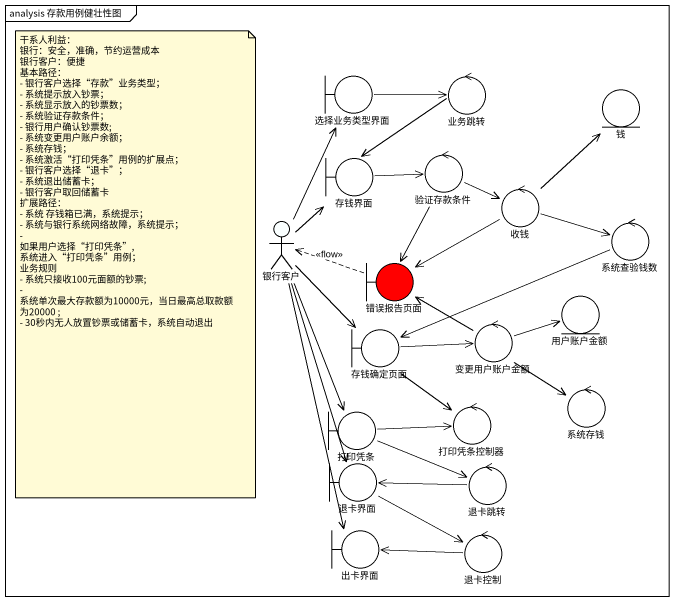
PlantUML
@startuml
mainframe analysis 存款用例健壮性图
boundary 选择业务类型界面
control 业务跳转
entity 钱
control 验证存款条件
boundary 存钱界面
control 收钱
actor 银行客户 #FAFFFF
control 系统查验钱数
boundary 错误报告页面 #FF0000
entity 用户账户金额
boundary 存钱确定页面
control 变更用户账户金额
boundary 打印凭条
control 打印凭条控制器
control 系统存钱
boundary 退卡界面
control 退卡跳转
boundary 出卡界面
control 退卡控制
选择业务类型界面 -right-> 业务跳转
业务跳转 --> 存钱界面
验证存款条件 -right-> 收钱
验证存款条件 --> 错误报告页面
存钱界面 -right-> 验证存款条件
收钱 -up-> 钱
收钱 -right-> 系统查验钱数
收钱 -left-> 错误报告页面
银行客户 -up-> 选择业务类型界面
银行客户 -up-> 存钱界面
银行客户 --> 存钱确定页面
银行客户 --> 打印凭条
银行客户 --> 退卡界面
银行客户 --> 出卡界面
系统查验钱数 -left-> 存钱确定页面
错误报告页面 .left.> 银行客户 : <<flow>>
存钱确定页面 -right-> 变更用户账户金额
存钱确定页面 --> 打印凭条控制器
变更用户账户金额 -up-> 错误报告页面
变更用户账户金额 -right-> 用户账户金额
变更用户账户金额 --> 系统存钱
打印凭条 -right-> 打印凭条控制器
打印凭条 -right-> 退卡跳转
退卡界面 -right-> 退卡控制
退卡跳转 -left-> 退卡界面
退卡控制 -left-> 出卡界面
note as N1
  干系人利益：
  银行：安全，准确，节约运营成本
  银行客户：便捷
  基本路径：
  - 银行客户选择“存款”业务类型；
  - 系统提示放入钞票；
  - 系统显示放入的钞票数；
  - 系统验证存款条件；
  - 银行用户确认钞票数;
  - 系统变更用户账户余额；
  - 系统存钱；
  - 系统激活“打印凭条”用例的扩展点；
  - 银行客户选择“退卡”；
  - 系统退出储蓄卡；
  - 银行客户取回储蓄卡
  扩展路径：
  - 系统 存钱箱已满，系统提示；
  - 系统与银行系统网络故障，系统提示；
  - 如果用户选择“打印凭条”,系统进入“打印凭条”用例；
  业务规则
  - 系统只接收100元面额的钞票;
  - 系统单次最大存款额为10000元，当日最高总取款额为20000 ;
  - 30秒内无人放置钞票或储蓄卡，系统自动退出
end note
@enduml
